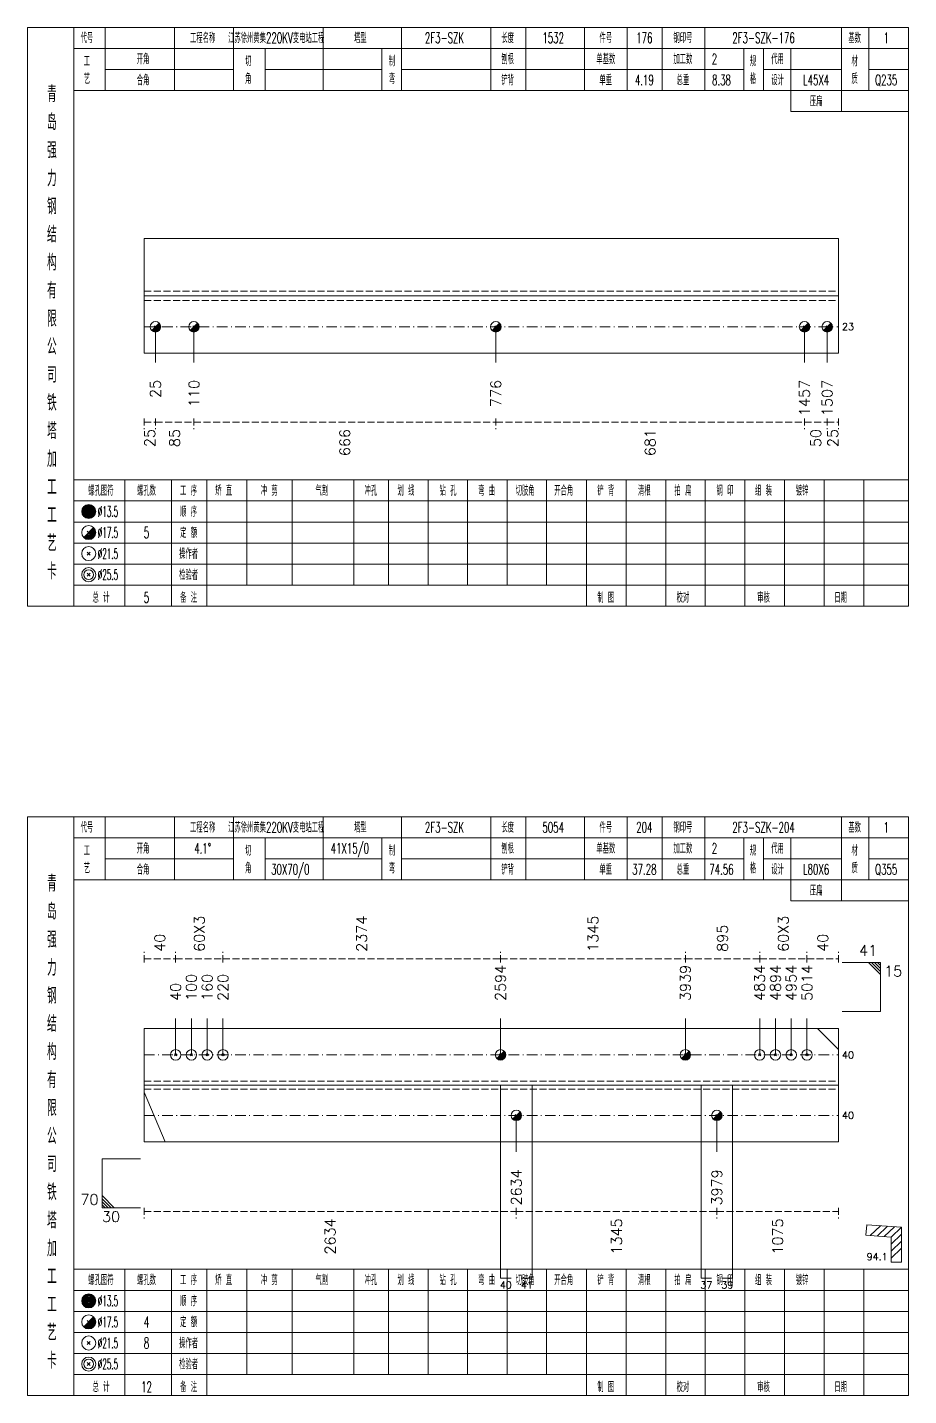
# Model space of a CAD drawing. Extents: x 0 to 4623, y -1159 to 4890.
# Drawn here: x 4359.6 to 4611, y 3825 to 4215 of the extents above; entities that cross this region are included whole.
import ezdxf
from ezdxf.enums import TextEntityAlignment as Align

# ---------------------------------------------------------------- set-up
doc = ezdxf.new("R2010")
doc.units = 0
doc.header["$MEASUREMENT"] = 0
doc.linetypes.add('一点画线', pattern=[5.2, 3, -1, 0.2, -1])
doc.linetypes.add('虚线', pattern=[2.75, 2, -0.75])
doc.layers.get('0').update_dxf_attribs({"linetype": 'CONTINUOUS', "lineweight": 25})
for name, color, linetype, lineweight in [('1', 7, 'CONTINUOUS', 25), ('2', 7, 'CONTINUOUS', 25), ('4', 7, 'CONTINUOUS', 25), ('5', 7, 'CONTINUOUS', 25)]:
    doc.layers.add(name, color=color, linetype=linetype, lineweight=lineweight)
doc.styles.get("Standard").update_dxf_attribs({"font": 'simplex.shx', "width": 0.7, "height": 3, "bigfont": 'gbhzfs.shx'})

# ---------------------------------------------------------------- blocks, each defined once
blk = doc.blocks.new('孔21.5')
at = {"layer": '5', "color": 7, "linetype": 'Continuous', "lineweight": 13}
for p, q in [((-0.2, -0.2), (0.2, 0.2)), ((-0.2, 0.2), (0.2, -0.2))]:
    blk.add_line(p, q, dxfattribs=at)
blk.add_circle((0, 0), 1, dxfattribs=at)
blk = doc.blocks.new('孔17.5')
at = {"layer": '5', "color": 7, "linetype": 'Continuous', "lineweight": 13}
for p, q in [((-0.707, -0.707), (0.707, 0.707)), ((-0.2, 0.2), (0.2, -0.2))]:
    blk.add_line(p, q, dxfattribs=at)
blk.add_circle((0, 0), 1, dxfattribs=at)
for radius in [0.9, 0.8, 0.7, 0.6, 0.5, 0.4, 0.3, 0.2, 0.1]:
    blk.add_arc((0, 0), radius, 225, 45, dxfattribs=at)

msp = doc.modelspace()

# ---------------------------------------------------------------- linework, layer by layer
at = {"color": 7, "linetype": 'Continuous', "lineweight": 18}
for p, q in [((4392.9, 4154.833), (4392.9, 4122.167)), ((4392.9, 4154.833), (4591, 4154.833)), ((4591, 4154.833), (4591, 4122.167)), ((4392.9, 4138.5), (4591, 4138.5)), ((4392.9, 3929.625), (4392.9, 3897.375)), ((4392.9, 3929.625), (4591, 3929.625)), ((4591, 3929.625), (4591, 3897.375)), ((4392.9, 3913.5), (4591, 3913.5))]:
    msp.add_line(p, q, dxfattribs=at)
at = {"color": 1, "linetype": '虚线', "lineweight": 18}
for p, q in [((4392.9, 4139.833), (4591, 4139.833)), ((4392.9, 4137.167), (4591, 4137.167)), ((4392.9, 3914.625), (4591, 3914.625)), ((4392.9, 3912.375), (4591, 3912.375))]:
    msp.add_line(p, q, dxfattribs=at)
at = {"color": 3, "linetype": '一点画线', "lineweight": 13}
for p, q in [((4392.9, 4129.667), (4591, 4129.667)), ((4392.9, 3922.125), (4591, 3922.125)), ((4392.9, 3904.875), (4591, 3904.875))]:
    msp.add_line(p, q, dxfattribs=at)
at = {"color": 7, "linetype": 'Continuous', "lineweight": 13}
for p, q in [((4396.133, 4129.667), (4396.133, 4119.5)), ((4407.124, 4129.667), (4407.124, 4119.5)), ((4493.243, 4129.667), (4493.243, 4119.5)), ((4581.302, 4129.667), (4581.302, 4119.5)), ((4587.767, 4129.667), (4587.767, 4119.5)), ((4603, 3948.5), (4592, 3948.5)), ((4599.5, 3948.5), (4603, 3945)), ((4600.375, 3948.5), (4603, 3945.875)), ((4601.25, 3948.5), (4603, 3946.75)), ((4602.125, 3948.5), (4603, 3947.625)), ((4603, 3934.5), (4603, 3948.5)), ((4401.9, 3922.125), (4401.9, 3932.5)), ((4406.4, 3922.125), (4406.4, 3932.5)), ((4410.9, 3922.125), (4410.9, 3932.5)), ((4415.4, 3922.125), (4415.4, 3932.5)), ((4494.576, 3922.125), (4494.576, 3932.5)), ((4547.296, 3922.125), (4547.296, 3932.5)), ((4568.5, 3922.125), (4568.5, 3932.5)), ((4573, 3922.125), (4573, 3932.5)), ((4577.5, 3922.125), (4577.5, 3932.5)), ((4582, 3922.125), (4582, 3932.5)), ((4603, 3934.5), (4592, 3934.5)), ((4591, 3923.625), (4585, 3929.625)), ((4392.9, 3911.484), (4398.9, 3897.375)), ((4499.076, 3904.875), (4499.076, 3894.5)), ((4556.296, 3904.875), (4556.296, 3894.5)), ((4380.9, 3892.5), (4391.9, 3892.5)), ((4380.9, 3892.5), (4380.9, 3878.5)), ((4384.4, 3878.5), (4380.9, 3882)), ((4383.525, 3878.5), (4380.9, 3881.125)), ((4382.65, 3878.5), (4380.9, 3880.25)), ((4381.775, 3878.5), (4380.9, 3879.375)), ((4380.9, 3878.5), (4391.9, 3878.5))]:
    msp.add_line(p, q, dxfattribs=at)
at = {"color": 8, "linetype": '虚线', "lineweight": 9}
for p, q in [((4392.9, 4103.5), (4392.9, 4100.5)), ((4396.133, 4103.5), (4396.133, 4100.5)), ((4396.133, 4103.5), (4396.133, 4100.5)), ((4407.124, 4103.5), (4407.124, 4100.5)), ((4407.124, 4103.5), (4407.124, 4100.5)), ((4493.243, 4103.5), (4493.243, 4100.5)), ((4493.243, 4103.5), (4493.243, 4100.5)), ((4581.302, 4103.5), (4581.302, 4100.5)), ((4581.302, 4103.5), (4581.302, 4100.5)), ((4587.767, 4103.5), (4587.767, 4100.5)), ((4587.767, 4103.5), (4587.767, 4100.5)), ((4591, 4103.5), (4591, 4100.5)), ((4392.9, 4102.5), (4396.133, 4102.5)), ((4396.133, 4102.5), (4407.124, 4102.5)), ((4407.124, 4102.5), (4493.243, 4102.5)), ((4493.243, 4102.5), (4581.302, 4102.5)), ((4581.302, 4102.5), (4587.767, 4102.5)), ((4587.767, 4102.5), (4591, 4102.5)), ((4392.9, 3948.5), (4392.9, 3951.5)), ((4401.9, 3948.5), (4401.9, 3951.5)), ((4401.9, 3948.5), (4401.9, 3951.5)), ((4415.4, 3948.5), (4415.4, 3951.5)), ((4415.4, 3948.5), (4415.4, 3951.5)), ((4494.576, 3948.5), (4494.576, 3951.5)), ((4494.576, 3948.5), (4494.576, 3951.5)), ((4547.296, 3948.5), (4547.296, 3951.5)), ((4547.296, 3948.5), (4547.296, 3951.5)), ((4568.5, 3948.5), (4568.5, 3951.5)), ((4568.5, 3948.5), (4568.5, 3951.5)), ((4582, 3948.5), (4582, 3951.5)), ((4582, 3948.5), (4582, 3951.5)), ((4591, 3948.5), (4591, 3951.5)), ((4392.9, 3949.5), (4401.9, 3949.5)), ((4401.9, 3949.5), (4415.4, 3949.5)), ((4415.4, 3949.5), (4494.576, 3949.5)), ((4494.576, 3949.5), (4547.296, 3949.5)), ((4547.296, 3949.5), (4568.5, 3949.5)), ((4568.5, 3949.5), (4582, 3949.5)), ((4582, 3949.5), (4591, 3949.5)), ((4392.9, 3878.5), (4392.9, 3875.5)), ((4392.9, 3877.5), (4499.076, 3877.5)), ((4499.076, 3878.5), (4499.076, 3875.5)), ((4499.076, 3878.5), (4499.076, 3875.5)), ((4499.076, 3877.5), (4556.296, 3877.5)), ((4556.296, 3878.5), (4556.296, 3875.5)), ((4556.296, 3878.5), (4556.296, 3875.5)), ((4556.296, 3877.5), (4591, 3877.5)), ((4591, 3878.5), (4591, 3875.5))]:
    msp.add_line(p, q, dxfattribs=at)
at = {"layer": '1', "color": 7, "linetype": 'Continuous', "lineweight": 18}
for p, q in [((4392.9, 4122.167), (4591, 4122.167)), ((4392.9, 3897.375), (4591, 3897.375))]:
    msp.add_line(p, q, dxfattribs=at)
at = {"layer": '2', "color": 7, "linetype": 'Continuous', "lineweight": 13}
for p, q in [((4494.576, 3913.5), (4494.576, 3858.5)), ((4503.576, 3913.5), (4503.576, 3858.5)), ((4551.796, 3913.5), (4551.796, 3858.5)), ((4560.796, 3913.5), (4560.796, 3858.5)), ((4599.026, 3873.715), (4598.811, 3870.723)), ((4609, 3873), (4599.026, 3873.715)), ((4600.015, 3870.636), (4603.015, 3873.429)), ((4602.01, 3870.493), (4605.01, 3873.286)), ((4604.005, 3870.35), (4607.005, 3873.143)), ((4606, 3870.207), (4609, 3873)), ((4609, 3863), (4609, 3873)), ((4598.811, 3870.723), (4606, 3870.207)), ((4606, 3868.207), (4609, 3871)), ((4606, 3870.207), (4606, 3863)), ((4606, 3866.207), (4609, 3869)), ((4606, 3864.207), (4609, 3867)), ((4606, 3863), (4609, 3863)), ((4494.576, 3858.5), (4497.576, 3858.5)), ((4503.576, 3858.5), (4500.576, 3858.5)), ((4551.796, 3858.5), (4554.796, 3858.5)), ((4560.796, 3858.5), (4557.796, 3858.5))]:
    msp.add_line(p, q, dxfattribs=at)
at = {"layer": '4', "color": 1, "linetype": 'Continuous', "lineweight": 18}
for p, q in [((4372.9, 4050), (4372.9, 4215)), ((4381.8, 4197), (4381.8, 4215)), ((4401.6, 4197), (4401.6, 4215)), ((4418.4, 4197), (4418.4, 4215)), ((4444, 4197), (4444, 4215)), ((4466.3, 4197), (4466.3, 4215)), ((4491.8, 4197), (4491.8, 4215)), ((4501.8, 4197), (4501.8, 4215)), ((4518.5, 4197), (4518.5, 4215)), ((4530.7, 4197), (4530.7, 4215)), ((4540.7, 4197), (4540.7, 4215)), ((4552.9, 4197), (4552.9, 4215)), ((4591.8, 4191), (4591.8, 4215)), ((4599.6, 4197), (4599.6, 4215)), ((4372.9, 4209), (4611, 4209)), ((4427.4, 4197), (4427.4, 4209)), ((4460.7, 4197), (4460.7, 4209)), ((4564, 4197), (4564, 4209)), ((4569.6, 4197), (4569.6, 4209)), ((4577.4, 4191), (4577.4, 4209)), ((4381.8, 4203), (4418.4, 4203)), ((4427.4, 4203), (4460.7, 4203)), ((4466.3, 4203), (4564, 4203)), ((4569.6, 4203), (4591.8, 4203)), ((4599.6, 4203), (4611, 4203)), ((4372.9, 4197), (4611, 4197)), ((4577.4, 4191), (4611, 4191)), ((4372.9, 4086), (4611, 4086)), ((4387.4, 4050), (4387.4, 4086)), ((4400.7, 4050), (4400.7, 4086)), ((4410.8, 4050), (4410.8, 4086)), ((4422.2, 4056), (4422.2, 4086)), ((4435.1, 4056), (4435.1, 4086)), ((4452.7, 4056), (4452.7, 4086)), ((4462.6, 4056), (4462.6, 4086)), ((4473.9, 4056), (4473.9, 4086)), ((4485.2, 4056), (4485.2, 4086)), ((4496.5, 4056), (4496.5, 4086)), ((4507.7, 4056), (4507.7, 4086)), ((4519.1, 4056), (4519.1, 4086)), ((4530.4, 4056), (4530.4, 4086)), ((4541.7, 4056), (4541.7, 4086)), ((4553, 4056), (4553, 4086)), ((4564.3, 4056), (4564.3, 4086)), ((4575.6, 4056), (4575.6, 4086)), ((4586.9, 4056), (4586.9, 4086)), ((4598.2, 4056), (4598.2, 4086)), ((4372.9, 4080), (4611, 4080)), ((4372.9, 4074), (4611, 4074)), ((4372.9, 4068), (4611, 4068)), ((4372.9, 4062), (4611, 4062)), ((4372.9, 4056), (4611, 4056)), ((4519.1, 4050), (4519.1, 4056)), ((4530.4, 4050), (4530.4, 4056)), ((4541.7, 4050), (4541.7, 4056)), ((4553, 4050), (4553, 4056)), ((4564.3, 4050), (4564.3, 4056)), ((4575.6, 4050), (4575.6, 4056)), ((4586.9, 4050), (4586.9, 4056)), ((4598.2, 4050), (4598.2, 4056)), ((4372.9, 3825), (4372.9, 3990)), ((4381.8, 3972), (4381.8, 3990)), ((4401.6, 3972), (4401.6, 3990)), ((4418.4, 3972), (4418.4, 3990)), ((4444, 3972), (4444, 3990)), ((4466.3, 3972), (4466.3, 3990)), ((4491.8, 3972), (4491.8, 3990)), ((4501.8, 3972), (4501.8, 3990)), ((4518.5, 3972), (4518.5, 3990)), ((4530.7, 3972), (4530.7, 3990)), ((4540.7, 3972), (4540.7, 3990)), ((4552.9, 3972), (4552.9, 3990)), ((4591.8, 3966), (4591.8, 3990)), ((4599.6, 3972), (4599.6, 3990)), ((4372.9, 3984), (4611, 3984)), ((4427.4, 3972), (4427.4, 3984)), ((4460.7, 3972), (4460.7, 3984)), ((4564, 3972), (4564, 3984)), ((4569.6, 3972), (4569.6, 3984)), ((4577.4, 3966), (4577.4, 3984)), ((4381.8, 3978), (4418.4, 3978)), ((4427.4, 3978), (4460.7, 3978)), ((4466.3, 3978), (4564, 3978)), ((4569.6, 3978), (4591.8, 3978)), ((4599.6, 3978), (4611, 3978)), ((4372.9, 3972), (4611, 3972)), ((4577.4, 3966), (4611, 3966)), ((4372.9, 3861), (4611, 3861)), ((4387.4, 3825), (4387.4, 3861)), ((4400.7, 3825), (4400.7, 3861)), ((4410.8, 3825), (4410.8, 3861)), ((4422.2, 3831), (4422.2, 3861)), ((4435.1, 3831), (4435.1, 3861)), ((4452.7, 3831), (4452.7, 3861)), ((4462.6, 3831), (4462.6, 3861)), ((4473.9, 3831), (4473.9, 3861)), ((4485.2, 3831), (4485.2, 3861)), ((4496.5, 3831), (4496.5, 3861)), ((4507.7, 3831), (4507.7, 3861)), ((4519.1, 3831), (4519.1, 3861)), ((4530.4, 3831), (4530.4, 3861)), ((4541.7, 3831), (4541.7, 3861)), ((4553, 3831), (4553, 3861)), ((4564.3, 3831), (4564.3, 3861)), ((4575.6, 3831), (4575.6, 3861)), ((4586.9, 3831), (4586.9, 3861)), ((4598.2, 3831), (4598.2, 3861)), ((4372.9, 3855), (4611, 3855)), ((4372.9, 3849), (4611, 3849)), ((4372.9, 3843), (4611, 3843)), ((4372.9, 3837), (4611, 3837)), ((4372.9, 3831), (4611, 3831)), ((4519.1, 3825), (4519.1, 3831)), ((4530.4, 3825), (4530.4, 3831)), ((4541.7, 3825), (4541.7, 3831)), ((4553, 3825), (4553, 3831)), ((4564.3, 3825), (4564.3, 3831)), ((4575.6, 3825), (4575.6, 3831)), ((4586.9, 3825), (4586.9, 3831)), ((4598.2, 3825), (4598.2, 3831))]:
    msp.add_line(p, q, dxfattribs=at)
at = {"layer": '4', "color": 7, "linetype": 'Continuous', "lineweight": 13}
for p, q in [((4376.9, 4076.8), (4377.3, 4077.2)), ((4377.3, 4076.8), (4376.9, 4077.2)), ((4375.686, 4069.586), (4378.514, 4072.414)), ((4376.7, 4071.4), (4377.5, 4070.6)), ((4376.7, 4064.6), (4377.5, 4065.4)), ((4376.7, 4065.4), (4377.5, 4064.6)), ((4376.7, 4058.6), (4377.5, 4059.4)), ((4376.7, 4059.4), (4377.5, 4058.6)), ((4376.9, 3851.8), (4377.3, 3852.2)), ((4377.3, 3851.8), (4376.9, 3852.2)), ((4375.686, 3844.586), (4378.514, 3847.414)), ((4376.7, 3846.4), (4377.5, 3845.6)), ((4376.7, 3839.6), (4377.5, 3840.4)), ((4376.7, 3840.4), (4377.5, 3839.6)), ((4376.7, 3833.6), (4377.5, 3834.4)), ((4376.7, 3834.4), (4377.5, 3833.6))]:
    msp.add_line(p, q, dxfattribs=at)
at = {"layer": '4', "color": 1, "linetype": 'Continuous', "lineweight": 18}
for points in [[(4359.6, 4215), (4359.6, 4050), (4611, 4050), (4611, 4215)], [(4359.6, 3990), (4359.6, 3825), (4611, 3825), (4611, 3990)]]:
    msp.add_lwpolyline(points, close=True, dxfattribs=at)
at = {"layer": '4', "color": 7, "linetype": 'Continuous', "lineweight": 13}
for centre, radius in [((4377.1, 4077), 2), ((4377.1, 4077), 1.8), ((4377.1, 4077), 1.6), ((4377.1, 4077), 1.4), ((4377.1, 4077), 1.2), ((4377.1, 4077), 1), ((4377.1, 4077), 0.8), ((4377.1, 4077), 0.6), ((4377.1, 4077), 0.4), ((4377.1, 4077), 0.2), ((4377.1, 4071), 2), ((4377.1, 4065), 2), ((4377.1, 4059), 2), ((4377.1, 4059), 1.4), ((4377.1, 3852), 2), ((4377.1, 3852), 1.8), ((4377.1, 3852), 1.6), ((4377.1, 3852), 1.4), ((4377.1, 3852), 1.2), ((4377.1, 3852), 1), ((4377.1, 3852), 0.8), ((4377.1, 3852), 0.6), ((4377.1, 3852), 0.4), ((4377.1, 3852), 0.2), ((4377.1, 3846), 2), ((4377.1, 3840), 2), ((4377.1, 3834), 2), ((4377.1, 3834), 1.4)]:
    msp.add_circle(centre, radius, dxfattribs=at)
for centre, radius in [((4377.1, 4071), 1.8), ((4377.1, 4071), 1.6), ((4377.1, 4071), 1.4), ((4377.1, 4071), 1.2), ((4377.1, 4071), 1), ((4377.1, 4071), 0.8), ((4377.1, 4071), 0.6), ((4377.1, 4071), 0.4), ((4377.1, 4071), 0.2), ((4377.1, 3846), 1.8), ((4377.1, 3846), 1.6), ((4377.1, 3846), 1.4), ((4377.1, 3846), 1.2), ((4377.1, 3846), 1), ((4377.1, 3846), 0.8), ((4377.1, 3846), 0.6), ((4377.1, 3846), 0.4), ((4377.1, 3846), 0.2)]:
    msp.add_arc(centre, radius, 225, 45, dxfattribs=at)

# ---------------------------------------------------------------- block references
at = {"color": 7, "linetype": 'Continuous', "lineweight": 13, "xscale": 1.5, "yscale": 1.5, "zscale": 1.5}
for name, p in [('孔21.5', (4401.9, 3922.125)), ('孔21.5', (4406.4, 3922.125)), ('孔21.5', (4410.9, 3922.125)), ('孔21.5', (4415.4, 3922.125)), ('孔17.5', (4494.576, 3922.125)), ('孔17.5', (4547.296, 3922.125)), ('孔21.5', (4568.5, 3922.125)), ('孔21.5', (4573, 3922.125)), ('孔21.5', (4577.5, 3922.125)), ('孔21.5', (4582, 3922.125))]:
    msp.add_blockref(name, p, dxfattribs=at)
at = {"layer": '1', "color": 7, "linetype": 'Continuous', "lineweight": 13, "xscale": 1.5, "yscale": 1.5, "zscale": 1.5}
for p in [(4396.133, 4129.667), (4407.124, 4129.667), (4493.243, 4129.667), (4581.302, 4129.667), (4587.767, 4129.667), (4499.076, 3904.875), (4556.296, 3904.875)]:
    msp.add_blockref('孔17.5', p, dxfattribs=at)

# ---------------------------------------------------------------- texts
at = {"color": 7, "linetype": 'Continuous', "lineweight": 13}
for s, p in [('23', (4592, 4129.667)), ('40', (4592, 3922.125)), ('40', (4592, 3904.875))]:
    msp.add_text(s, height=2, dxfattribs=at).set_placement(p, align=Align.MIDDLE_LEFT)
at = {"color": 8, "linetype": 'Continuous', "lineweight": 9}
for s, p in [('25', (4394.516, 4100.5)), ('85', (4401.628, 4100.5)), ('666', (4450.183, 4100.5)), ('681', (4537.272, 4100.5)), ('50', (4584.535, 4100.5)), ('25', (4589.384, 4100.5)), ('2634', (4445.988, 3875.5)), ('1345', (4527.686, 3875.5)), ('1075', (4573.648, 3875.5))]:
    msp.add_text(s, height=3, rotation=90, dxfattribs=at).set_placement(p, align=Align.MIDDLE_RIGHT)
for s, p in [('60X3', (4408.65, 3951.5)), ('2374', (4454.988, 3951.5)), ('1345', (4520.936, 3951.5)), ('895', (4557.898, 3951.5)), ('60X3', (4575.25, 3951.5)), ('40', (4397.4, 3951.5)), ('40', (4586.5, 3951.5))]:
    msp.add_text(s, height=3, rotation=90, dxfattribs=at).set_placement(p, align=Align.MIDDLE_LEFT)
at = {"color": 7, "linetype": 'Continuous', "lineweight": 13}
for s, p in [('41', (4602, 3949.5)), ('70', (4379.9, 3878.5))]:
    msp.add_text(s, height=3, dxfattribs=at).set_placement(p, align=Align.BOTTOM_RIGHT)
for s, p in [('2594', (4494.576, 3937.5)), ('3939', (4547.296, 3937.5)), ('4834', (4568.5, 3937.5)), ('4894', (4573, 3937.5)), ('4954', (4577.5, 3937.5)), ('5014', (4582, 3937.5)), ('100', (4406.4, 3937.5)), ('160', (4410.9, 3937.5)), ('220', (4415.4, 3937.5)), ('40', (4401.9, 3937.5))]:
    msp.add_text(s, height=3, rotation=90, dxfattribs=at).set_placement(p, align=Align.MIDDLE_LEFT)
for s, p in [('15', (4604, 3947.5)), ('30', (4380.9, 3877.5))]:
    msp.add_text(s, height=3, dxfattribs=at).set_placement(p, align=Align.TOP_LEFT)
at = {"layer": '1', "color": 7, "linetype": 'Continuous', "lineweight": 13}
for s, p in [('25', (4396.133, 4114.5)), ('110', (4407.124, 4114.5)), ('776', (4493.243, 4114.5)), ('1457', (4581.302, 4114.5)), ('1507', (4587.767, 4114.5)), ('2634', (4499.076, 3889.5)), ('3979', (4556.296, 3889.5))]:
    msp.add_text(s, height=3, rotation=90, dxfattribs=at).set_placement(p, align=Align.MIDDLE_RIGHT)
at = {"layer": '2', "color": 7, "linetype": 'Continuous', "lineweight": 13}
msp.add_text('94.1', height=2, dxfattribs=at).set_placement((4605, 3863), align=Align.BOTTOM_RIGHT)
for s, p in [('40', (4496.076, 3857.5)), ('41', (4502.076, 3857.5)), ('37', (4553.296, 3857.5)), ('39', (4559.296, 3857.5))]:
    msp.add_text(s, height=2, dxfattribs=at).set_placement(p, align=Align.TOP_CENTER)
at = {"layer": '4', "color": 1, "linetype": 'Continuous', "lineweight": 13}
for s, height, width, p in [('代号', 3, 0.6, (4376.6, 4212)), ('工程名称', 3, 0.6, (4409.6, 4212)), ('江苏徐州黄集220KV变电站工程', 3, 0.6, (4430.6, 4212)), ('塔型', 3, 0.6, (4454.6, 4212)), ('2F3-SZK', 3, 0.6, (4478.6, 4212)), ('长度', 3, 0.6, (4496.6, 4212)), ('1532', 3, 0.6, (4509.6, 4212)), ('件号', 3, 0.6, (4524.6, 4212)), ('176', 3, 0.6, (4535.6, 4212)), ('钢印号', 3, 0.6, (4546.6, 4212)), ('2F3-SZK-176', 3, 0.6, (4569.6, 4212)), ('基数', 3, 0.6, (4595.6, 4212)), ('1', 3, 0.6, (4604.6, 4212)), ('工', 3, 0.6, (4376.6, 4205.4)), ('开角', 3, 0.6, (4392.6, 4206)), ('切', 3, 0.6, (4422.6, 4205.4)), ('制', 3, 0.6, (4463.6, 4205.4)), ('刨根', 3, 0.6, (4496.6, 4206)), ('单基数', 3, 0.6, (4524.6, 4206)), ('加工数', 3, 0.6, (4546.6, 4206)), ('2', 3, 0.6, (4555.6, 4206)), ('规', 3, 0.6, (4566.6, 4205.4)), ('代用', 3, 0.6, (4573.6, 4206)), ('材', 3, 0.6, (4595.6, 4205.4)), ('艺', 3, 0.6, (4376.6, 4200.4)), ('合角', 3, 0.6, (4392.6, 4200)), ('角', 3, 0.6, (4422.6, 4200.4)), ('弯', 3, 0.6, (4463.6, 4200.4)), ('铲背', 3, 0.6, (4496.6, 4200)), ('单重', 3, 0.6, (4524.6, 4200)), ('4.19', 3, 0.6, (4535.6, 4200)), ('总重', 3, 0.6, (4546.6, 4200)), ('8.38', 3, 0.6, (4557.6, 4200)), ('格', 3, 0.6, (4566.6, 4200.4)), ('设计', 3, 0.6, (4573.6, 4200)), ('L45X4', 3, 0.6, (4584.6, 4200)), ('质', 3, 0.6, (4595.6, 4200.4)), ('Q235', 3, 0.6, (4604.6, 4200)), ('青', 4.6, 0.8, (4366.6, 4196)), ('压扁', 3, 0.6, (4584.6, 4194)), ('岛', 4.6, 0.8, (4366.6, 4188)), ('强', 4.6, 0.8, (4366.6, 4180)), ('力', 4.6, 0.8, (4366.6, 4172)), ('钢', 4.6, 0.8, (4366.6, 4164)), ('结', 4.6, 0.8, (4366.6, 4156)), ('构', 4.6, 0.8, (4366.6, 4148)), ('有', 4.6, 0.8, (4366.6, 4140)), ('限', 4.6, 0.8, (4366.6, 4132)), ('公', 4.6, 0.8, (4366.6, 4124)), ('司', 4.6, 0.8, (4366.6, 4116)), ('铁', 4.6, 0.8, (4366.6, 4108)), ('塔', 4.6, 0.8, (4366.6, 4100)), ('加', 4.6, 0.8, (4366.6, 4092)), ('工', 4.6, 0.8, (4366.6, 4084)), ('螺孔图符', 3, 0.6, (4380.6, 4083)), ('螺孔数', 3, 0.6, (4393.6, 4083)), ('工 序', 3, 0.6, (4405.6, 4083)), ('矫 直', 3, 0.6, (4415.6, 4083)), ('冲 剪', 3, 0.6, (4428.6, 4083)), ('气割', 3, 0.6, (4443.6, 4083)), ('冲孔', 3, 0.6, (4457.6, 4083)), ('划 线', 3, 0.6, (4467.6, 4083)), ('钻 孔', 3, 0.6, (4479.6, 4083)), ('弯 曲', 3, 0.6, (4490.6, 4083)), ('切肢角', 3, 0.6, (4501.6, 4083)), ('开合角', 3, 0.6, (4512.6, 4083)), ('铲 背', 3, 0.6, (4524.6, 4083)), ('清根', 3, 0.6, (4535.6, 4083)), ('拍 扁', 3, 0.6, (4546.6, 4083)), ('钢 印', 3, 0.6, (4558.6, 4083)), ('组 装', 3, 0.6, (4569.6, 4083)), ('镀锌', 3, 0.6, (4580.6, 4083)), ('工', 4.6, 0.8, (4366.6, 4076)), ('%%C13.5', 3, 0.5, (4382.6, 4077)), ('顺 序', 3, 0.6, (4405.6, 4077)), ('%%C17.5', 3, 0.5, (4382.6, 4071)), ('5', 3.2, 0.6, (4393.6, 4071)), ('定 额', 3, 0.6, (4405.6, 4071)), ('艺', 4.6, 0.8, (4366.6, 4068)), ('%%C21.5', 3, 0.5, (4382.6, 4065)), ('操作者', 3, 0.6, (4405.6, 4065)), ('卡', 4.6, 0.8, (4366.6, 4060)), ('%%C25.5', 3, 0.5, (4382.6, 4059)), ('检验者', 3, 0.6, (4405.6, 4059)), ('总 计', 3, 0.6, (4380.6, 4052.5)), ('5', 3, 0.6, (4393.6, 4052.5)), ('备 注', 3, 0.6, (4405.6, 4052.5)), ('制 图', 3, 0.6, (4524.6, 4052.5)), ('校对', 3, 0.6, (4546.6, 4052.5)), ('审核', 3, 0.6, (4569.6, 4052.5)), ('日期', 3, 0.6, (4591.6, 4052.5)), ('代号', 3, 0.6, (4376.6, 3987)), ('工程名称', 3, 0.6, (4409.6, 3987)), ('江苏徐州黄集220KV变电站工程', 3, 0.6, (4430.6, 3987)), ('塔型', 3, 0.6, (4454.6, 3987)), ('2F3-SZK', 3, 0.6, (4478.6, 3987)), ('长度', 3, 0.6, (4496.6, 3987)), ('5054', 3, 0.6, (4509.6, 3987)), ('件号', 3, 0.6, (4524.6, 3987)), ('204', 3, 0.6, (4535.6, 3987)), ('钢印号', 3, 0.6, (4546.6, 3987)), ('2F3-SZK-204', 3, 0.6, (4569.6, 3987)), ('基数', 3, 0.6, (4595.6, 3987)), ('1', 3, 0.6, (4604.6, 3987)), ('开角', 3, 0.6, (4392.6, 3981)), ('4.1%%d', 3, 0.6, (4409.6, 3981)), ('切', 3, 0.6, (4422.6, 3980.4)), ('41X15/0', 3, 0.6, (4451.6, 3981)), ('制', 3, 0.6, (4463.6, 3980.4)), ('刨根', 3, 0.6, (4496.6, 3981)), ('单基数', 3, 0.6, (4524.6, 3981)), ('加工数', 3, 0.6, (4546.6, 3981)), ('2', 3, 0.6, (4555.6, 3981)), ('规', 3, 0.6, (4566.6, 3980.4)), ('代用', 3, 0.6, (4573.6, 3981)), ('材', 3, 0.6, (4595.6, 3980.4)), ('工', 3, 0.6, (4376.6, 3980.4)), ('艺', 3, 0.6, (4376.6, 3975.4)), ('合角', 3, 0.6, (4392.6, 3975)), ('角', 3, 0.6, (4422.6, 3975.4)), ('30X70/0', 3, 0.6, (4434.6, 3975)), ('弯', 3, 0.6, (4463.6, 3975.4)), ('铲背', 3, 0.6, (4496.6, 3975)), ('单重', 3, 0.6, (4524.6, 3975)), ('37.28', 3, 0.6, (4535.6, 3975)), ('总重', 3, 0.6, (4546.6, 3975)), ('74.56', 3, 0.6, (4557.6, 3975)), ('格', 3, 0.6, (4566.6, 3975.4)), ('设计', 3, 0.6, (4573.6, 3975)), ('L80X6', 3, 0.6, (4584.6, 3975)), ('质', 3, 0.6, (4595.6, 3975.4)), ('Q355', 3, 0.6, (4604.6, 3975)), ('青', 4.6, 0.8, (4366.6, 3971)), ('压扁', 3, 0.6, (4584.6, 3969)), ('岛', 4.6, 0.8, (4366.6, 3963)), ('强', 4.6, 0.8, (4366.6, 3955)), ('力', 4.6, 0.8, (4366.6, 3947)), ('钢', 4.6, 0.8, (4366.6, 3939)), ('结', 4.6, 0.8, (4366.6, 3931)), ('构', 4.6, 0.8, (4366.6, 3923)), ('有', 4.6, 0.8, (4366.6, 3915)), ('限', 4.6, 0.8, (4366.6, 3907)), ('公', 4.6, 0.8, (4366.6, 3899)), ('司', 4.6, 0.8, (4366.6, 3891)), ('铁', 4.6, 0.8, (4366.6, 3883)), ('塔', 4.6, 0.8, (4366.6, 3875)), ('加', 4.6, 0.8, (4366.6, 3867)), ('工', 4.6, 0.8, (4366.6, 3859)), ('螺孔图符', 3, 0.6, (4380.6, 3858)), ('螺孔数', 3, 0.6, (4393.6, 3858)), ('工 序', 3, 0.6, (4405.6, 3858)), ('矫 直', 3, 0.6, (4415.6, 3858)), ('冲 剪', 3, 0.6, (4428.6, 3858)), ('气割', 3, 0.6, (4443.6, 3858)), ('冲孔', 3, 0.6, (4457.6, 3858)), ('划 线', 3, 0.6, (4467.6, 3858)), ('钻 孔', 3, 0.6, (4479.6, 3858)), ('弯 曲', 3, 0.6, (4490.6, 3858)), ('切肢角', 3, 0.6, (4501.6, 3858)), ('开合角', 3, 0.6, (4512.6, 3858)), ('铲 背', 3, 0.6, (4524.6, 3858)), ('清根', 3, 0.6, (4535.6, 3858)), ('拍 扁', 3, 0.6, (4546.6, 3858)), ('钢 印', 3, 0.6, (4558.6, 3858)), ('组 装', 3, 0.6, (4569.6, 3858)), ('镀锌', 3, 0.6, (4580.6, 3858)), ('%%C13.5', 3, 0.5, (4382.6, 3852)), ('顺 序', 3, 0.6, (4405.6, 3852)), ('工', 4.6, 0.8, (4366.6, 3851)), ('艺', 4.6, 0.8, (4366.6, 3843)), ('%%C17.5', 3, 0.5, (4382.6, 3846)), ('4', 3.2, 0.6, (4393.6, 3846)), ('定 额', 3, 0.6, (4405.6, 3846)), ('%%C21.5', 3, 0.5, (4382.6, 3840)), ('8', 3.2, 0.6, (4393.6, 3840)), ('操作者', 3, 0.6, (4405.6, 3840)), ('卡', 4.6, 0.8, (4366.6, 3835)), ('%%C25.5', 3, 0.5, (4382.6, 3834)), ('检验者', 3, 0.6, (4405.6, 3834)), ('总 计', 3, 0.6, (4380.6, 3827.5)), ('12', 3, 0.6, (4393.6, 3827.5)), ('备 注', 3, 0.6, (4405.6, 3827.5)), ('制 图', 3, 0.6, (4524.6, 3827.5)), ('校对', 3, 0.6, (4546.6, 3827.5)), ('审核', 3, 0.6, (4569.6, 3827.5)), ('日期', 3, 0.6, (4591.6, 3827.5))]:
    msp.add_text(s, height=height, dxfattribs=dict(at, width=width)).set_placement(p, align=Align.MIDDLE_CENTER)

doc.saveas('drawing.dxf')
